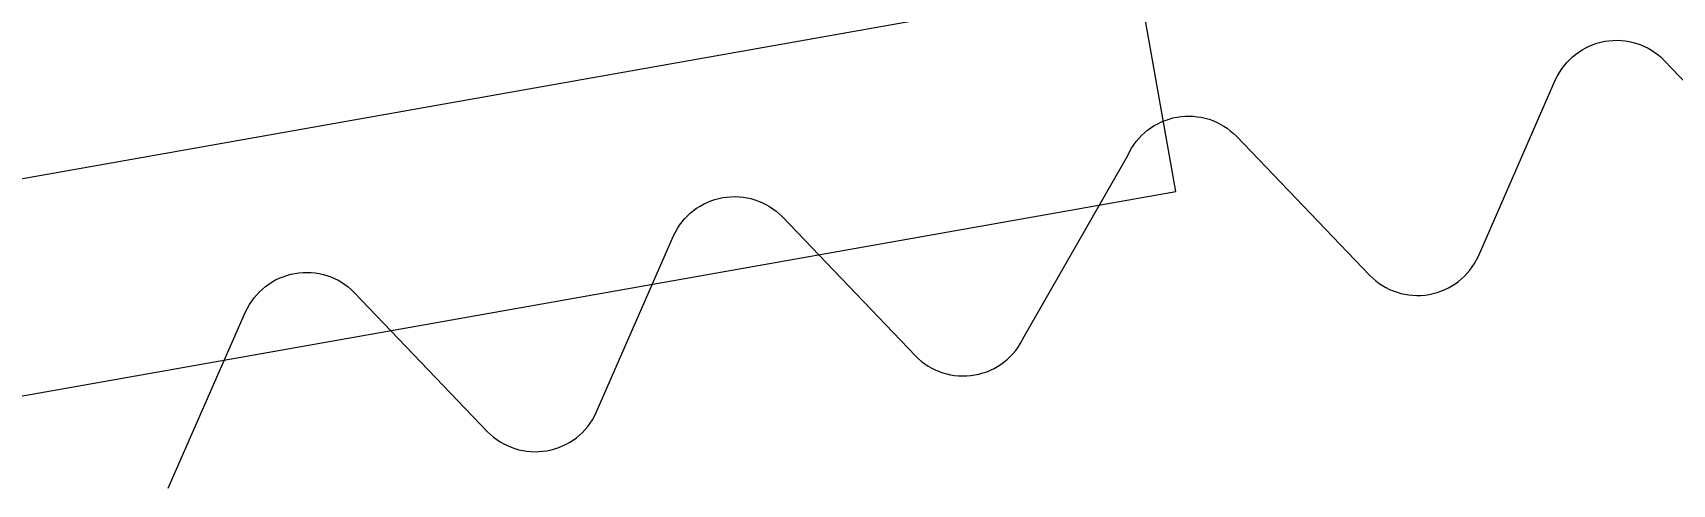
# Model space of a CAD drawing. Header units: millimetres. Extents: x -8417289 to 9420486, y 0 to 166066.
# Drawn here: x -194437.24 to -194429.76, y 106330.74 to 106332.8 of the extents above; entities that cross this region are included whole.
import ezdxf
from ezdxf import colors
from ezdxf.entities.mleader import LeaderData, LeaderLine
from ezdxf.math import Vec2, Vec3

# ---------------------------------------------------------------- set-up
doc = ezdxf.new("R2010")
doc.units = ezdxf.units.MM
doc.header["$MEASUREMENT"] = 0
doc.layers.get('0').update_dxf_attribs({"color": 250, "lineweight": 9})
for name, color, linetype, lineweight in [('_АР ТЕКСТ', 250, 'Continuous', 25), ('АР_Размеры', 175, 'Continuous', 9), ('АР_Сущ Несущая стена', 216, 'Continuous', 30)]:
    doc.layers.add(name, color=color, linetype=linetype, lineweight=lineweight)
doc.styles.add('ISOCPEUR', font='isocpeur.TTF')

# ---------------------------------------------------------------- blocks, each defined once
blk = doc.blocks.new('_DotSmall')
at = {"color": 0, "linetype": 'ByBlock', "const_width": 0.5}
blk.add_lwpolyline([(-0.0625, 0, 1), (0.0625, 0, 1)], format="xyb", close=True, dxfattribs=at)

msp = doc.modelspace()

# ---------------------------------------------------------------- linework, layer by layer
at = {"layer": 'АР_Размеры', "color": 5}
msp.add_lwpolyline([(-194482.3039, 106323.16), (-194432.0231, 106332.0716), (-194432.1934, 106333.0321), (-194482.4741, 106324.1205)], close=True, dxfattribs=at)
msp.add_lwpolyline([(-194482.3039, 106323.16), (-194432.0231, 106332.0716), (-194432.1934, 106333.0321), (-194482.4741, 106324.1205)], close=True, dxfattribs=at)
msp.add_lwpolyline([(-194482.3039, 106323.16), (-194432.0231, 106332.0716), (-194432.1934, 106333.0321), (-194482.4741, 106324.1205)], close=True, dxfattribs=at)
msp.add_lwpolyline([(-194482.3039, 106323.16), (-194432.0231, 106332.0716), (-194432.1934, 106333.0321), (-194482.4741, 106324.1205)], close=True, dxfattribs=at)
msp.add_lwpolyline([(-194482.3039, 106323.16), (-194432.0231, 106332.0716), (-194432.1934, 106333.0321), (-194482.4741, 106324.1205)], close=True, dxfattribs=at)
msp.add_lwpolyline([(-194482.3039, 106323.16), (-194432.0231, 106332.0716), (-194432.1934, 106333.0321), (-194482.4741, 106324.1205)], close=True, dxfattribs=at)
msp.add_lwpolyline([(-194482.3039, 106323.16), (-194432.0231, 106332.0716), (-194432.1934, 106333.0321), (-194482.4741, 106324.1205)], close=True, dxfattribs=at)
msp.add_lwpolyline([(-194482.3039, 106323.16), (-194432.0231, 106332.0716), (-194432.1934, 106333.0321), (-194482.4741, 106324.1205)], close=True, dxfattribs=at)
msp.add_lwpolyline([(-194482.3039, 106323.16), (-194432.0231, 106332.0716), (-194432.1934, 106333.0321), (-194482.4741, 106324.1205)], close=True, dxfattribs=at)
msp.add_lwpolyline([(-194482.3039, 106323.16), (-194432.0231, 106332.0716), (-194432.1934, 106333.0321), (-194482.4741, 106324.1205)], close=True, dxfattribs=at)
msp.add_lwpolyline([(-194482.3039, 106323.16), (-194432.0231, 106332.0716), (-194432.1934, 106333.0321), (-194482.4741, 106324.1205)], close=True, dxfattribs=at)
msp.add_lwpolyline([(-194482.3039, 106323.16), (-194432.0231, 106332.0716), (-194432.1934, 106333.0321), (-194482.4741, 106324.1205)], close=True, dxfattribs=at)
msp.add_lwpolyline([(-194482.3039, 106323.16), (-194432.0231, 106332.0716), (-194432.1934, 106333.0321), (-194482.4741, 106324.1205)], close=True, dxfattribs=at)
msp.add_lwpolyline([(-194482.3039, 106323.16), (-194432.0231, 106332.0716), (-194432.1934, 106333.0321), (-194482.4741, 106324.1205)], close=True, dxfattribs=at)
msp.add_lwpolyline([(-194482.3039, 106323.16), (-194432.0231, 106332.0716), (-194432.1934, 106333.0321), (-194482.4741, 106324.1205)], close=True, dxfattribs=at)
msp.add_lwpolyline([(-194482.3039, 106323.16), (-194432.0231, 106332.0716), (-194432.1934, 106333.0321), (-194482.4741, 106324.1205)], close=True, dxfattribs=at)
msp.add_lwpolyline([(-194482.3039, 106323.16), (-194432.0231, 106332.0716), (-194432.1934, 106333.0321), (-194482.4741, 106324.1205)], close=True, dxfattribs=at)
msp.add_lwpolyline([(-194482.3039, 106323.16), (-194432.0231, 106332.0716), (-194432.1934, 106333.0321), (-194482.4741, 106324.1205)], close=True, dxfattribs=at)
msp.add_lwpolyline([(-194482.3039, 106323.16), (-194432.0231, 106332.0716), (-194432.1934, 106333.0321), (-194482.4741, 106324.1205)], close=True, dxfattribs=at)
msp.add_lwpolyline([(-194482.3039, 106323.16), (-194432.0231, 106332.0716), (-194432.1934, 106333.0321), (-194482.4741, 106324.1205)], close=True, dxfattribs=at)
msp.add_lwpolyline([(-194482.3039, 106323.16), (-194432.0231, 106332.0716), (-194432.1934, 106333.0321), (-194482.4741, 106324.1205)], close=True, dxfattribs=at)
msp.add_lwpolyline([(-194482.3039, 106323.16), (-194432.0231, 106332.0716), (-194432.1934, 106333.0321), (-194482.4741, 106324.1205)], close=True, dxfattribs=at)
msp.add_lwpolyline([(-194482.3039, 106323.16), (-194432.0231, 106332.0716), (-194432.1934, 106333.0321), (-194482.4741, 106324.1205)], close=True, dxfattribs=at)
msp.add_lwpolyline([(-194482.3039, 106323.16), (-194432.0231, 106332.0716), (-194432.1934, 106333.0321), (-194482.4741, 106324.1205)], close=True, dxfattribs=at)
msp.add_lwpolyline([(-194482.3039, 106323.16), (-194432.0231, 106332.0716), (-194432.1934, 106333.0321), (-194482.4741, 106324.1205)], close=True, dxfattribs=at)
msp.add_lwpolyline([(-194482.3039, 106323.16), (-194432.0231, 106332.0716), (-194432.1934, 106333.0321), (-194482.4741, 106324.1205)], close=True, dxfattribs=at)
msp.add_lwpolyline([(-194482.3039, 106323.16), (-194432.0231, 106332.0716), (-194432.1934, 106333.0321), (-194482.4741, 106324.1205)], close=True, dxfattribs=at)
msp.add_lwpolyline([(-194482.3039, 106323.16), (-194432.0231, 106332.0716), (-194432.1934, 106333.0321), (-194482.4741, 106324.1205)], close=True, dxfattribs=at)
msp.add_lwpolyline([(-194482.3039, 106323.16), (-194432.0231, 106332.0716), (-194432.1934, 106333.0321), (-194482.4741, 106324.1205)], close=True, dxfattribs=at)
msp.add_lwpolyline([(-194482.3039, 106323.16), (-194432.0231, 106332.0716), (-194432.1934, 106333.0321), (-194482.4741, 106324.1205)], close=True, dxfattribs=at)
msp.add_lwpolyline([(-194482.3039, 106323.16), (-194432.0231, 106332.0716), (-194432.1934, 106333.0321), (-194482.4741, 106324.1205)], close=True, dxfattribs=at)
msp.add_lwpolyline([(-194482.3039, 106323.16), (-194432.0231, 106332.0716), (-194432.1934, 106333.0321), (-194482.4741, 106324.1205)], close=True, dxfattribs=at)
msp.add_lwpolyline([(-194482.3039, 106323.16), (-194432.0231, 106332.0716), (-194432.1934, 106333.0321), (-194482.4741, 106324.1205)], close=True, dxfattribs=at)
msp.add_lwpolyline([(-194482.3039, 106323.16), (-194432.0231, 106332.0716), (-194432.1934, 106333.0321), (-194482.4741, 106324.1205)], close=True, dxfattribs=at)
msp.add_lwpolyline([(-194482.3039, 106323.16), (-194432.0231, 106332.0716), (-194432.1934, 106333.0321), (-194482.4741, 106324.1205)], close=True, dxfattribs=at)
msp.add_lwpolyline([(-194482.3039, 106323.16), (-194432.0231, 106332.0716), (-194432.1934, 106333.0321), (-194482.4741, 106324.1205)], close=True, dxfattribs=at)
msp.add_lwpolyline([(-194482.3039, 106323.16), (-194432.0231, 106332.0716), (-194432.1934, 106333.0321), (-194482.4741, 106324.1205)], close=True, dxfattribs=at)
msp.add_lwpolyline([(-194482.3039, 106323.16), (-194432.0231, 106332.0716), (-194432.1934, 106333.0321), (-194482.4741, 106324.1205)], close=True, dxfattribs=at)
msp.add_lwpolyline([(-194482.3039, 106323.16), (-194432.0231, 106332.0716), (-194432.1934, 106333.0321), (-194482.4741, 106324.1205)], close=True, dxfattribs=at)
msp.add_lwpolyline([(-194482.3039, 106323.16), (-194432.0231, 106332.0716), (-194432.1934, 106333.0321), (-194482.4741, 106324.1205)], close=True, dxfattribs=at)
msp.add_lwpolyline([(-194482.3039, 106323.16), (-194432.0231, 106332.0716), (-194432.1934, 106333.0321), (-194482.4741, 106324.1205)], close=True, dxfattribs=at)
msp.add_lwpolyline([(-194482.3039, 106323.16), (-194432.0231, 106332.0716), (-194432.1934, 106333.0321), (-194482.4741, 106324.1205)], close=True, dxfattribs=at)
msp.add_lwpolyline([(-194482.3039, 106323.16), (-194432.0231, 106332.0716), (-194432.1934, 106333.0321), (-194482.4741, 106324.1205)], close=True, dxfattribs=at)
msp.add_lwpolyline([(-194482.3039, 106323.16), (-194432.0231, 106332.0716), (-194432.1934, 106333.0321), (-194482.4741, 106324.1205)], close=True, dxfattribs=at)
msp.add_lwpolyline([(-194482.3039, 106323.16), (-194432.0231, 106332.0716), (-194432.1934, 106333.0321), (-194482.4741, 106324.1205)], close=True, dxfattribs=at)
msp.add_lwpolyline([(-194482.3039, 106323.16), (-194432.0231, 106332.0716), (-194432.1934, 106333.0321), (-194482.4741, 106324.1205)], close=True, dxfattribs=at)
msp.add_lwpolyline([(-194482.3039, 106323.16), (-194432.0231, 106332.0716), (-194432.1934, 106333.0321), (-194482.4741, 106324.1205)], close=True, dxfattribs=at)
msp.add_lwpolyline([(-194482.3039, 106323.16), (-194432.0231, 106332.0716), (-194432.1934, 106333.0321), (-194482.4741, 106324.1205)], close=True, dxfattribs=at)
msp.add_lwpolyline([(-194482.3039, 106323.16), (-194432.0231, 106332.0716), (-194432.1934, 106333.0321), (-194482.4741, 106324.1205)], close=True, dxfattribs=at)
msp.add_lwpolyline([(-194482.3039, 106323.16), (-194432.0231, 106332.0716), (-194432.1934, 106333.0321), (-194482.4741, 106324.1205)], close=True, dxfattribs=at)
msp.add_lwpolyline([(-194482.3039, 106323.16), (-194432.0231, 106332.0716), (-194432.1934, 106333.0321), (-194482.4741, 106324.1205)], close=True, dxfattribs=at)
msp.add_lwpolyline([(-194482.3039, 106323.16), (-194432.0231, 106332.0716), (-194432.1934, 106333.0321), (-194482.4741, 106324.1205)], close=True, dxfattribs=at)
msp.add_lwpolyline([(-194482.3039, 106323.16), (-194432.0231, 106332.0716), (-194432.1934, 106333.0321), (-194482.4741, 106324.1205)], close=True, dxfattribs=at)
msp.add_lwpolyline([(-194482.3039, 106323.16), (-194432.0231, 106332.0716), (-194432.1934, 106333.0321), (-194482.4741, 106324.1205)], close=True, dxfattribs=at)
msp.add_lwpolyline([(-194482.3039, 106323.16), (-194432.0231, 106332.0716), (-194432.1934, 106333.0321), (-194482.4741, 106324.1205)], close=True, dxfattribs=at)
msp.add_lwpolyline([(-194482.3039, 106323.16), (-194432.0231, 106332.0716), (-194432.1934, 106333.0321), (-194482.4741, 106324.1205)], close=True, dxfattribs=at)
msp.add_lwpolyline([(-194482.3039, 106323.16), (-194432.0231, 106332.0716), (-194432.1934, 106333.0321), (-194482.4741, 106324.1205)], close=True, dxfattribs=at)
msp.add_lwpolyline([(-194482.3039, 106323.16), (-194432.0231, 106332.0716), (-194432.1934, 106333.0321), (-194482.4741, 106324.1205)], close=True, dxfattribs=at)
msp.add_lwpolyline([(-194482.3039, 106323.16), (-194432.0231, 106332.0716), (-194432.1934, 106333.0321), (-194482.4741, 106324.1205)], close=True, dxfattribs=at)
msp.add_lwpolyline([(-194482.3039, 106323.16), (-194432.0231, 106332.0716), (-194432.1934, 106333.0321), (-194482.4741, 106324.1205)], close=True, dxfattribs=at)
msp.add_lwpolyline([(-194482.3039, 106323.16), (-194432.0231, 106332.0716), (-194432.1934, 106333.0321), (-194482.4741, 106324.1205)], close=True, dxfattribs=at)
msp.add_lwpolyline([(-194482.3039, 106323.16), (-194432.0231, 106332.0716), (-194432.1934, 106333.0321), (-194482.4741, 106324.1205)], close=True, dxfattribs=at)
msp.add_lwpolyline([(-194482.3039, 106323.16), (-194432.0231, 106332.0716), (-194432.1934, 106333.0321), (-194482.4741, 106324.1205)], close=True, dxfattribs=at)
msp.add_lwpolyline([(-194482.3039, 106323.16), (-194432.0231, 106332.0716), (-194432.1934, 106333.0321), (-194482.4741, 106324.1205)], close=True, dxfattribs=at)
msp.add_lwpolyline([(-194482.3039, 106323.16), (-194432.0231, 106332.0716), (-194432.1934, 106333.0321), (-194482.4741, 106324.1205)], close=True, dxfattribs=at)
msp.add_lwpolyline([(-194482.3039, 106323.16), (-194432.0231, 106332.0716), (-194432.1934, 106333.0321), (-194482.4741, 106324.1205)], close=True, dxfattribs=at)
msp.add_lwpolyline([(-194482.3039, 106323.16), (-194432.0231, 106332.0716), (-194432.1934, 106333.0321), (-194482.4741, 106324.1205)], close=True, dxfattribs=at)
msp.add_lwpolyline([(-194482.3039, 106323.16), (-194432.0231, 106332.0716), (-194432.1934, 106333.0321), (-194482.4741, 106324.1205)], close=True, dxfattribs=at)
msp.add_lwpolyline([(-194482.3039, 106323.16), (-194432.0231, 106332.0716), (-194432.1934, 106333.0321), (-194482.4741, 106324.1205)], close=True, dxfattribs=at)
msp.add_lwpolyline([(-194482.3039, 106323.16), (-194432.0231, 106332.0716), (-194432.1934, 106333.0321), (-194482.4741, 106324.1205)], close=True, dxfattribs=at)
msp.add_lwpolyline([(-194482.3039, 106323.16), (-194432.0231, 106332.0716), (-194432.1934, 106333.0321), (-194482.4741, 106324.1205)], close=True, dxfattribs=at)
at = {"layer": 'АР_Размеры', "color": 5, "lineweight": 0, "ltscale": 100, "transparency": 33554687}
msp.add_lwpolyline([(-194436.6186, 106330.7176), (-194436.2661, 106331.523, -0.527868), (-194435.7705, 106331.6109), (-194435.1627, 106330.9757, 0.527868), (-194434.6671, 106331.0635), (-194434.3145, 106331.8689, -0.527868), (-194433.8189, 106331.9568), (-194433.2111, 106331.3216, 0.527868), (-194432.7155, 106331.4094), (-194432.2429, 106332.2361, -0.527868), (-194431.7474, 106332.3239), (-194431.1395, 106331.6887, 0.527868), (-194430.6439, 106331.7766), (-194430.2914, 106332.582, -0.527868), (-194429.7958, 106332.6698), (-194429.1879, 106332.0346, 0.527868)], format="xyb", dxfattribs=at)
msp.add_lwpolyline([(-194436.6186, 106330.7176), (-194436.2661, 106331.523, -0.527868), (-194435.7705, 106331.6109), (-194435.1627, 106330.9757, 0.527868), (-194434.6671, 106331.0635), (-194434.3145, 106331.8689, -0.527868), (-194433.8189, 106331.9568), (-194433.2111, 106331.3216, 0.527868), (-194432.7155, 106331.4094), (-194432.2429, 106332.2361, -0.527868), (-194431.7474, 106332.3239), (-194431.1395, 106331.6887, 0.527868), (-194430.6439, 106331.7766), (-194430.2914, 106332.582, -0.527868), (-194429.7958, 106332.6698), (-194429.1879, 106332.0346, 0.527868)], format="xyb", dxfattribs=at)
msp.add_lwpolyline([(-194436.6186, 106330.7176), (-194436.2661, 106331.523, -0.527868), (-194435.7705, 106331.6109), (-194435.1627, 106330.9757, 0.527868), (-194434.6671, 106331.0635), (-194434.3145, 106331.8689, -0.527868), (-194433.8189, 106331.9568), (-194433.2111, 106331.3216, 0.527868), (-194432.7155, 106331.4094), (-194432.2429, 106332.2361, -0.527868), (-194431.7474, 106332.3239), (-194431.1395, 106331.6887, 0.527868), (-194430.6439, 106331.7766), (-194430.2914, 106332.582, -0.527868), (-194429.7958, 106332.6698), (-194429.1879, 106332.0346, 0.527868)], format="xyb", dxfattribs=at)
msp.add_lwpolyline([(-194436.6186, 106330.7176), (-194436.2661, 106331.523, -0.527868), (-194435.7705, 106331.6109), (-194435.1627, 106330.9757, 0.527868), (-194434.6671, 106331.0635), (-194434.3145, 106331.8689, -0.527868), (-194433.8189, 106331.9568), (-194433.2111, 106331.3216, 0.527868), (-194432.7155, 106331.4094), (-194432.2429, 106332.2361, -0.527868), (-194431.7474, 106332.3239), (-194431.1395, 106331.6887, 0.527868), (-194430.6439, 106331.7766), (-194430.2914, 106332.582, -0.527868), (-194429.7958, 106332.6698), (-194429.1879, 106332.0346, 0.527868)], format="xyb", dxfattribs=at)
msp.add_lwpolyline([(-194436.6186, 106330.7176), (-194436.2661, 106331.523, -0.527868), (-194435.7705, 106331.6109), (-194435.1627, 106330.9757, 0.527868), (-194434.6671, 106331.0635), (-194434.3145, 106331.8689, -0.527868), (-194433.8189, 106331.9568), (-194433.2111, 106331.3216, 0.527868), (-194432.7155, 106331.4094), (-194432.2429, 106332.2361, -0.527868), (-194431.7474, 106332.3239), (-194431.1395, 106331.6887, 0.527868), (-194430.6439, 106331.7766), (-194430.2914, 106332.582, -0.527868), (-194429.7958, 106332.6698), (-194429.1879, 106332.0346, 0.527868)], format="xyb", dxfattribs=at)
msp.add_lwpolyline([(-194436.6186, 106330.7176), (-194436.2661, 106331.523, -0.527868), (-194435.7705, 106331.6109), (-194435.1627, 106330.9757, 0.527868), (-194434.6671, 106331.0635), (-194434.3145, 106331.8689, -0.527868), (-194433.8189, 106331.9568), (-194433.2111, 106331.3216, 0.527868), (-194432.7155, 106331.4094), (-194432.2429, 106332.2361, -0.527868), (-194431.7474, 106332.3239), (-194431.1395, 106331.6887, 0.527868), (-194430.6439, 106331.7766), (-194430.2914, 106332.582, -0.527868), (-194429.7958, 106332.6698), (-194429.1879, 106332.0346, 0.527868)], format="xyb", dxfattribs=at)
msp.add_lwpolyline([(-194436.6186, 106330.7176), (-194436.2661, 106331.523, -0.527868), (-194435.7705, 106331.6109), (-194435.1627, 106330.9757, 0.527868), (-194434.6671, 106331.0635), (-194434.3145, 106331.8689, -0.527868), (-194433.8189, 106331.9568), (-194433.2111, 106331.3216, 0.527868), (-194432.7155, 106331.4094), (-194432.2429, 106332.2361, -0.527868), (-194431.7474, 106332.3239), (-194431.1395, 106331.6887, 0.527868), (-194430.6439, 106331.7766), (-194430.2914, 106332.582, -0.527868), (-194429.7958, 106332.6698), (-194429.1879, 106332.0346, 0.527868)], format="xyb", dxfattribs=at)
msp.add_lwpolyline([(-194436.6186, 106330.7176), (-194436.2661, 106331.523, -0.527868), (-194435.7705, 106331.6109), (-194435.1627, 106330.9757, 0.527868), (-194434.6671, 106331.0635), (-194434.3145, 106331.8689, -0.527868), (-194433.8189, 106331.9568), (-194433.2111, 106331.3216, 0.527868), (-194432.7155, 106331.4094), (-194432.2429, 106332.2361, -0.527868), (-194431.7474, 106332.3239), (-194431.1395, 106331.6887, 0.527868), (-194430.6439, 106331.7766), (-194430.2914, 106332.582, -0.527868), (-194429.7958, 106332.6698), (-194429.1879, 106332.0346, 0.527868)], format="xyb", dxfattribs=at)
msp.add_lwpolyline([(-194436.6186, 106330.7176), (-194436.2661, 106331.523, -0.527868), (-194435.7705, 106331.6109), (-194435.1627, 106330.9757, 0.527868), (-194434.6671, 106331.0635), (-194434.3145, 106331.8689, -0.527868), (-194433.8189, 106331.9568), (-194433.2111, 106331.3216, 0.527868), (-194432.7155, 106331.4094), (-194432.2429, 106332.2361, -0.527868), (-194431.7474, 106332.3239), (-194431.1395, 106331.6887, 0.527868), (-194430.6439, 106331.7766), (-194430.2914, 106332.582, -0.527868), (-194429.7958, 106332.6698), (-194429.1879, 106332.0346, 0.527868)], format="xyb", dxfattribs=at)
msp.add_lwpolyline([(-194436.6186, 106330.7176), (-194436.2661, 106331.523, -0.527868), (-194435.7705, 106331.6109), (-194435.1627, 106330.9757, 0.527868), (-194434.6671, 106331.0635), (-194434.3145, 106331.8689, -0.527868), (-194433.8189, 106331.9568), (-194433.2111, 106331.3216, 0.527868), (-194432.7155, 106331.4094), (-194432.2429, 106332.2361, -0.527868), (-194431.7474, 106332.3239), (-194431.1395, 106331.6887, 0.527868), (-194430.6439, 106331.7766), (-194430.2914, 106332.582, -0.527868), (-194429.7958, 106332.6698), (-194429.1879, 106332.0346, 0.527868)], format="xyb", dxfattribs=at)
msp.add_lwpolyline([(-194436.6186, 106330.7176), (-194436.2661, 106331.523, -0.527868), (-194435.7705, 106331.6109), (-194435.1627, 106330.9757, 0.527868), (-194434.6671, 106331.0635), (-194434.3145, 106331.8689, -0.527868), (-194433.8189, 106331.9568), (-194433.2111, 106331.3216, 0.527868), (-194432.7155, 106331.4094), (-194432.2429, 106332.2361, -0.527868), (-194431.7474, 106332.3239), (-194431.1395, 106331.6887, 0.527868), (-194430.6439, 106331.7766), (-194430.2914, 106332.582, -0.527868), (-194429.7958, 106332.6698), (-194429.1879, 106332.0346, 0.527868)], format="xyb", dxfattribs=at)
msp.add_lwpolyline([(-194436.6186, 106330.7176), (-194436.2661, 106331.523, -0.527868), (-194435.7705, 106331.6109), (-194435.1627, 106330.9757, 0.527868), (-194434.6671, 106331.0635), (-194434.3145, 106331.8689, -0.527868), (-194433.8189, 106331.9568), (-194433.2111, 106331.3216, 0.527868), (-194432.7155, 106331.4094), (-194432.2429, 106332.2361, -0.527868), (-194431.7474, 106332.3239), (-194431.1395, 106331.6887, 0.527868), (-194430.6439, 106331.7766), (-194430.2914, 106332.582, -0.527868), (-194429.7958, 106332.6698), (-194429.1879, 106332.0346, 0.527868)], format="xyb", dxfattribs=at)
msp.add_lwpolyline([(-194436.6186, 106330.7176), (-194436.2661, 106331.523, -0.527868), (-194435.7705, 106331.6109), (-194435.1627, 106330.9757, 0.527868), (-194434.6671, 106331.0635), (-194434.3145, 106331.8689, -0.527868), (-194433.8189, 106331.9568), (-194433.2111, 106331.3216, 0.527868), (-194432.7155, 106331.4094), (-194432.2429, 106332.2361, -0.527868), (-194431.7474, 106332.3239), (-194431.1395, 106331.6887, 0.527868), (-194430.6439, 106331.7766), (-194430.2914, 106332.582, -0.527868), (-194429.7958, 106332.6698), (-194429.1879, 106332.0346, 0.527868)], format="xyb", dxfattribs=at)
msp.add_lwpolyline([(-194436.6186, 106330.7176), (-194436.2661, 106331.523, -0.527868), (-194435.7705, 106331.6109), (-194435.1627, 106330.9757, 0.527868), (-194434.6671, 106331.0635), (-194434.3145, 106331.8689, -0.527868), (-194433.8189, 106331.9568), (-194433.2111, 106331.3216, 0.527868), (-194432.7155, 106331.4094), (-194432.2429, 106332.2361, -0.527868), (-194431.7474, 106332.3239), (-194431.1395, 106331.6887, 0.527868), (-194430.6439, 106331.7766), (-194430.2914, 106332.582, -0.527868), (-194429.7958, 106332.6698), (-194429.1879, 106332.0346, 0.527868)], format="xyb", dxfattribs=at)
msp.add_lwpolyline([(-194436.6186, 106330.7176), (-194436.2661, 106331.523, -0.527868), (-194435.7705, 106331.6109), (-194435.1627, 106330.9757, 0.527868), (-194434.6671, 106331.0635), (-194434.3145, 106331.8689, -0.527868), (-194433.8189, 106331.9568), (-194433.2111, 106331.3216, 0.527868), (-194432.7155, 106331.4094), (-194432.2429, 106332.2361, -0.527868), (-194431.7474, 106332.3239), (-194431.1395, 106331.6887, 0.527868), (-194430.6439, 106331.7766), (-194430.2914, 106332.582, -0.527868), (-194429.7958, 106332.6698), (-194429.1879, 106332.0346, 0.527868)], format="xyb", dxfattribs=at)
msp.add_lwpolyline([(-194436.6186, 106330.7176), (-194436.2661, 106331.523, -0.527868), (-194435.7705, 106331.6109), (-194435.1627, 106330.9757, 0.527868), (-194434.6671, 106331.0635), (-194434.3145, 106331.8689, -0.527868), (-194433.8189, 106331.9568), (-194433.2111, 106331.3216, 0.527868), (-194432.7155, 106331.4094), (-194432.2429, 106332.2361, -0.527868), (-194431.7474, 106332.3239), (-194431.1395, 106331.6887, 0.527868), (-194430.6439, 106331.7766), (-194430.2914, 106332.582, -0.527868), (-194429.7958, 106332.6698), (-194429.1879, 106332.0346, 0.527868)], format="xyb", dxfattribs=at)
msp.add_lwpolyline([(-194436.6186, 106330.7176), (-194436.2661, 106331.523, -0.527868), (-194435.7705, 106331.6109), (-194435.1627, 106330.9757, 0.527868), (-194434.6671, 106331.0635), (-194434.3145, 106331.8689, -0.527868), (-194433.8189, 106331.9568), (-194433.2111, 106331.3216, 0.527868), (-194432.7155, 106331.4094), (-194432.2429, 106332.2361, -0.527868), (-194431.7474, 106332.3239), (-194431.1395, 106331.6887, 0.527868), (-194430.6439, 106331.7766), (-194430.2914, 106332.582, -0.527868), (-194429.7958, 106332.6698), (-194429.1879, 106332.0346, 0.527868)], format="xyb", dxfattribs=at)
msp.add_lwpolyline([(-194436.6186, 106330.7176), (-194436.2661, 106331.523, -0.527868), (-194435.7705, 106331.6109), (-194435.1627, 106330.9757, 0.527868), (-194434.6671, 106331.0635), (-194434.3145, 106331.8689, -0.527868), (-194433.8189, 106331.9568), (-194433.2111, 106331.3216, 0.527868), (-194432.7155, 106331.4094), (-194432.2429, 106332.2361, -0.527868), (-194431.7474, 106332.3239), (-194431.1395, 106331.6887, 0.527868), (-194430.6439, 106331.7766), (-194430.2914, 106332.582, -0.527868), (-194429.7958, 106332.6698), (-194429.1879, 106332.0346, 0.527868)], format="xyb", dxfattribs=at)
msp.add_lwpolyline([(-194436.6186, 106330.7176), (-194436.2661, 106331.523, -0.527868), (-194435.7705, 106331.6109), (-194435.1627, 106330.9757, 0.527868), (-194434.6671, 106331.0635), (-194434.3145, 106331.8689, -0.527868), (-194433.8189, 106331.9568), (-194433.2111, 106331.3216, 0.527868), (-194432.7155, 106331.4094), (-194432.2429, 106332.2361, -0.527868), (-194431.7474, 106332.3239), (-194431.1395, 106331.6887, 0.527868), (-194430.6439, 106331.7766), (-194430.2914, 106332.582, -0.527868), (-194429.7958, 106332.6698), (-194429.1879, 106332.0346, 0.527868)], format="xyb", dxfattribs=at)
msp.add_lwpolyline([(-194436.6186, 106330.7176), (-194436.2661, 106331.523, -0.527868), (-194435.7705, 106331.6109), (-194435.1627, 106330.9757, 0.527868), (-194434.6671, 106331.0635), (-194434.3145, 106331.8689, -0.527868), (-194433.8189, 106331.9568), (-194433.2111, 106331.3216, 0.527868), (-194432.7155, 106331.4094), (-194432.2429, 106332.2361, -0.527868), (-194431.7474, 106332.3239), (-194431.1395, 106331.6887, 0.527868), (-194430.6439, 106331.7766), (-194430.2914, 106332.582, -0.527868), (-194429.7958, 106332.6698), (-194429.1879, 106332.0346, 0.527868)], format="xyb", dxfattribs=at)
msp.add_lwpolyline([(-194436.6186, 106330.7176), (-194436.2661, 106331.523, -0.527868), (-194435.7705, 106331.6109), (-194435.1627, 106330.9757, 0.527868), (-194434.6671, 106331.0635), (-194434.3145, 106331.8689, -0.527868), (-194433.8189, 106331.9568), (-194433.2111, 106331.3216, 0.527868), (-194432.7155, 106331.4094), (-194432.2429, 106332.2361, -0.527868), (-194431.7474, 106332.3239), (-194431.1395, 106331.6887, 0.527868), (-194430.6439, 106331.7766), (-194430.2914, 106332.582, -0.527868), (-194429.7958, 106332.6698), (-194429.1879, 106332.0346, 0.527868)], format="xyb", dxfattribs=at)
msp.add_lwpolyline([(-194436.6186, 106330.7176), (-194436.2661, 106331.523, -0.527868), (-194435.7705, 106331.6109), (-194435.1627, 106330.9757, 0.527868), (-194434.6671, 106331.0635), (-194434.3145, 106331.8689, -0.527868), (-194433.8189, 106331.9568), (-194433.2111, 106331.3216, 0.527868), (-194432.7155, 106331.4094), (-194432.2429, 106332.2361, -0.527868), (-194431.7474, 106332.3239), (-194431.1395, 106331.6887, 0.527868), (-194430.6439, 106331.7766), (-194430.2914, 106332.582, -0.527868), (-194429.7958, 106332.6698), (-194429.1879, 106332.0346, 0.527868)], format="xyb", dxfattribs=at)
msp.add_lwpolyline([(-194436.6186, 106330.7176), (-194436.2661, 106331.523, -0.527868), (-194435.7705, 106331.6109), (-194435.1627, 106330.9757, 0.527868), (-194434.6671, 106331.0635), (-194434.3145, 106331.8689, -0.527868), (-194433.8189, 106331.9568), (-194433.2111, 106331.3216, 0.527868), (-194432.7155, 106331.4094), (-194432.2429, 106332.2361, -0.527868), (-194431.7474, 106332.3239), (-194431.1395, 106331.6887, 0.527868), (-194430.6439, 106331.7766), (-194430.2914, 106332.582, -0.527868), (-194429.7958, 106332.6698), (-194429.1879, 106332.0346, 0.527868)], format="xyb", dxfattribs=at)
msp.add_lwpolyline([(-194436.6186, 106330.7176), (-194436.2661, 106331.523, -0.527868), (-194435.7705, 106331.6109), (-194435.1627, 106330.9757, 0.527868), (-194434.6671, 106331.0635), (-194434.3145, 106331.8689, -0.527868), (-194433.8189, 106331.9568), (-194433.2111, 106331.3216, 0.527868), (-194432.7155, 106331.4094), (-194432.2429, 106332.2361, -0.527868), (-194431.7474, 106332.3239), (-194431.1395, 106331.6887, 0.527868), (-194430.6439, 106331.7766), (-194430.2914, 106332.582, -0.527868), (-194429.7958, 106332.6698), (-194429.1879, 106332.0346, 0.527868)], format="xyb", dxfattribs=at)
msp.add_lwpolyline([(-194436.6186, 106330.7176), (-194436.2661, 106331.523, -0.527868), (-194435.7705, 106331.6109), (-194435.1627, 106330.9757, 0.527868), (-194434.6671, 106331.0635), (-194434.3145, 106331.8689, -0.527868), (-194433.8189, 106331.9568), (-194433.2111, 106331.3216, 0.527868), (-194432.7155, 106331.4094), (-194432.2429, 106332.2361, -0.527868), (-194431.7474, 106332.3239), (-194431.1395, 106331.6887, 0.527868), (-194430.6439, 106331.7766), (-194430.2914, 106332.582, -0.527868), (-194429.7958, 106332.6698), (-194429.1879, 106332.0346, 0.527868)], format="xyb", dxfattribs=at)
msp.add_lwpolyline([(-194436.6186, 106330.7176), (-194436.2661, 106331.523, -0.527868), (-194435.7705, 106331.6109), (-194435.1627, 106330.9757, 0.527868), (-194434.6671, 106331.0635), (-194434.3145, 106331.8689, -0.527868), (-194433.8189, 106331.9568), (-194433.2111, 106331.3216, 0.527868), (-194432.7155, 106331.4094), (-194432.2429, 106332.2361, -0.527868), (-194431.7474, 106332.3239), (-194431.1395, 106331.6887, 0.527868), (-194430.6439, 106331.7766), (-194430.2914, 106332.582, -0.527868), (-194429.7958, 106332.6698), (-194429.1879, 106332.0346, 0.527868)], format="xyb", dxfattribs=at)
msp.add_lwpolyline([(-194436.6186, 106330.7176), (-194436.2661, 106331.523, -0.527868), (-194435.7705, 106331.6109), (-194435.1627, 106330.9757, 0.527868), (-194434.6671, 106331.0635), (-194434.3145, 106331.8689, -0.527868), (-194433.8189, 106331.9568), (-194433.2111, 106331.3216, 0.527868), (-194432.7155, 106331.4094), (-194432.2429, 106332.2361, -0.527868), (-194431.7474, 106332.3239), (-194431.1395, 106331.6887, 0.527868), (-194430.6439, 106331.7766), (-194430.2914, 106332.582, -0.527868), (-194429.7958, 106332.6698), (-194429.1879, 106332.0346, 0.527868)], format="xyb", dxfattribs=at)
msp.add_lwpolyline([(-194436.6186, 106330.7176), (-194436.2661, 106331.523, -0.527868), (-194435.7705, 106331.6109), (-194435.1627, 106330.9757, 0.527868), (-194434.6671, 106331.0635), (-194434.3145, 106331.8689, -0.527868), (-194433.8189, 106331.9568), (-194433.2111, 106331.3216, 0.527868), (-194432.7155, 106331.4094), (-194432.2429, 106332.2361, -0.527868), (-194431.7474, 106332.3239), (-194431.1395, 106331.6887, 0.527868), (-194430.6439, 106331.7766), (-194430.2914, 106332.582, -0.527868), (-194429.7958, 106332.6698), (-194429.1879, 106332.0346, 0.527868)], format="xyb", dxfattribs=at)
msp.add_lwpolyline([(-194436.6186, 106330.7176), (-194436.2661, 106331.523, -0.527868), (-194435.7705, 106331.6109), (-194435.1627, 106330.9757, 0.527868), (-194434.6671, 106331.0635), (-194434.3145, 106331.8689, -0.527868), (-194433.8189, 106331.9568), (-194433.2111, 106331.3216, 0.527868), (-194432.7155, 106331.4094), (-194432.2429, 106332.2361, -0.527868), (-194431.7474, 106332.3239), (-194431.1395, 106331.6887, 0.527868), (-194430.6439, 106331.7766), (-194430.2914, 106332.582, -0.527868), (-194429.7958, 106332.6698), (-194429.1879, 106332.0346, 0.527868)], format="xyb", dxfattribs=at)
msp.add_lwpolyline([(-194436.6186, 106330.7176), (-194436.2661, 106331.523, -0.527868), (-194435.7705, 106331.6109), (-194435.1627, 106330.9757, 0.527868), (-194434.6671, 106331.0635), (-194434.3145, 106331.8689, -0.527868), (-194433.8189, 106331.9568), (-194433.2111, 106331.3216, 0.527868), (-194432.7155, 106331.4094), (-194432.2429, 106332.2361, -0.527868), (-194431.7474, 106332.3239), (-194431.1395, 106331.6887, 0.527868), (-194430.6439, 106331.7766), (-194430.2914, 106332.582, -0.527868), (-194429.7958, 106332.6698), (-194429.1879, 106332.0346, 0.527868)], format="xyb", dxfattribs=at)
msp.add_lwpolyline([(-194436.6186, 106330.7176), (-194436.2661, 106331.523, -0.527868), (-194435.7705, 106331.6109), (-194435.1627, 106330.9757, 0.527868), (-194434.6671, 106331.0635), (-194434.3145, 106331.8689, -0.527868), (-194433.8189, 106331.9568), (-194433.2111, 106331.3216, 0.527868), (-194432.7155, 106331.4094), (-194432.2429, 106332.2361, -0.527868), (-194431.7474, 106332.3239), (-194431.1395, 106331.6887, 0.527868), (-194430.6439, 106331.7766), (-194430.2914, 106332.582, -0.527868), (-194429.7958, 106332.6698), (-194429.1879, 106332.0346, 0.527868)], format="xyb", dxfattribs=at)
msp.add_lwpolyline([(-194436.6186, 106330.7176), (-194436.2661, 106331.523, -0.527868), (-194435.7705, 106331.6109), (-194435.1627, 106330.9757, 0.527868), (-194434.6671, 106331.0635), (-194434.3145, 106331.8689, -0.527868), (-194433.8189, 106331.9568), (-194433.2111, 106331.3216, 0.527868), (-194432.7155, 106331.4094), (-194432.2429, 106332.2361, -0.527868), (-194431.7474, 106332.3239), (-194431.1395, 106331.6887, 0.527868), (-194430.6439, 106331.7766), (-194430.2914, 106332.582, -0.527868), (-194429.7958, 106332.6698), (-194429.1879, 106332.0346, 0.527868)], format="xyb", dxfattribs=at)
msp.add_lwpolyline([(-194436.6186, 106330.7176), (-194436.2661, 106331.523, -0.527868), (-194435.7705, 106331.6109), (-194435.1627, 106330.9757, 0.527868), (-194434.6671, 106331.0635), (-194434.3145, 106331.8689, -0.527868), (-194433.8189, 106331.9568), (-194433.2111, 106331.3216, 0.527868), (-194432.7155, 106331.4094), (-194432.2429, 106332.2361, -0.527868), (-194431.7474, 106332.3239), (-194431.1395, 106331.6887, 0.527868), (-194430.6439, 106331.7766), (-194430.2914, 106332.582, -0.527868), (-194429.7958, 106332.6698), (-194429.1879, 106332.0346, 0.527868)], format="xyb", dxfattribs=at)
msp.add_lwpolyline([(-194436.6186, 106330.7176), (-194436.2661, 106331.523, -0.527868), (-194435.7705, 106331.6109), (-194435.1627, 106330.9757, 0.527868), (-194434.6671, 106331.0635), (-194434.3145, 106331.8689, -0.527868), (-194433.8189, 106331.9568), (-194433.2111, 106331.3216, 0.527868), (-194432.7155, 106331.4094), (-194432.2429, 106332.2361, -0.527868), (-194431.7474, 106332.3239), (-194431.1395, 106331.6887, 0.527868), (-194430.6439, 106331.7766), (-194430.2914, 106332.582, -0.527868), (-194429.7958, 106332.6698), (-194429.1879, 106332.0346, 0.527868)], format="xyb", dxfattribs=at)
msp.add_lwpolyline([(-194436.6186, 106330.7176), (-194436.2661, 106331.523, -0.527868), (-194435.7705, 106331.6109), (-194435.1627, 106330.9757, 0.527868), (-194434.6671, 106331.0635), (-194434.3145, 106331.8689, -0.527868), (-194433.8189, 106331.9568), (-194433.2111, 106331.3216, 0.527868), (-194432.7155, 106331.4094), (-194432.2429, 106332.2361, -0.527868), (-194431.7474, 106332.3239), (-194431.1395, 106331.6887, 0.527868), (-194430.6439, 106331.7766), (-194430.2914, 106332.582, -0.527868), (-194429.7958, 106332.6698), (-194429.1879, 106332.0346, 0.527868)], format="xyb", dxfattribs=at)
msp.add_lwpolyline([(-194436.6186, 106330.7176), (-194436.2661, 106331.523, -0.527868), (-194435.7705, 106331.6109), (-194435.1627, 106330.9757, 0.527868), (-194434.6671, 106331.0635), (-194434.3145, 106331.8689, -0.527868), (-194433.8189, 106331.9568), (-194433.2111, 106331.3216, 0.527868), (-194432.7155, 106331.4094), (-194432.2429, 106332.2361, -0.527868), (-194431.7474, 106332.3239), (-194431.1395, 106331.6887, 0.527868), (-194430.6439, 106331.7766), (-194430.2914, 106332.582, -0.527868), (-194429.7958, 106332.6698), (-194429.1879, 106332.0346, 0.527868)], format="xyb", dxfattribs=at)
msp.add_lwpolyline([(-194436.6186, 106330.7176), (-194436.2661, 106331.523, -0.527868), (-194435.7705, 106331.6109), (-194435.1627, 106330.9757, 0.527868), (-194434.6671, 106331.0635), (-194434.3145, 106331.8689, -0.527868), (-194433.8189, 106331.9568), (-194433.2111, 106331.3216, 0.527868), (-194432.7155, 106331.4094), (-194432.2429, 106332.2361, -0.527868), (-194431.7474, 106332.3239), (-194431.1395, 106331.6887, 0.527868), (-194430.6439, 106331.7766), (-194430.2914, 106332.582, -0.527868), (-194429.7958, 106332.6698), (-194429.1879, 106332.0346, 0.527868)], format="xyb", dxfattribs=at)
msp.add_lwpolyline([(-194436.6186, 106330.7176), (-194436.2661, 106331.523, -0.527868), (-194435.7705, 106331.6109), (-194435.1627, 106330.9757, 0.527868), (-194434.6671, 106331.0635), (-194434.3145, 106331.8689, -0.527868), (-194433.8189, 106331.9568), (-194433.2111, 106331.3216, 0.527868), (-194432.7155, 106331.4094), (-194432.2429, 106332.2361, -0.527868), (-194431.7474, 106332.3239), (-194431.1395, 106331.6887, 0.527868), (-194430.6439, 106331.7766), (-194430.2914, 106332.582, -0.527868), (-194429.7958, 106332.6698), (-194429.1879, 106332.0346, 0.527868)], format="xyb", dxfattribs=at)
msp.add_lwpolyline([(-194436.6186, 106330.7176), (-194436.2661, 106331.523, -0.527868), (-194435.7705, 106331.6109), (-194435.1627, 106330.9757, 0.527868), (-194434.6671, 106331.0635), (-194434.3145, 106331.8689, -0.527868), (-194433.8189, 106331.9568), (-194433.2111, 106331.3216, 0.527868), (-194432.7155, 106331.4094), (-194432.2429, 106332.2361, -0.527868), (-194431.7474, 106332.3239), (-194431.1395, 106331.6887, 0.527868), (-194430.6439, 106331.7766), (-194430.2914, 106332.582, -0.527868), (-194429.7958, 106332.6698), (-194429.1879, 106332.0346, 0.527868)], format="xyb", dxfattribs=at)
msp.add_lwpolyline([(-194436.6186, 106330.7176), (-194436.2661, 106331.523, -0.527868), (-194435.7705, 106331.6109), (-194435.1627, 106330.9757, 0.527868), (-194434.6671, 106331.0635), (-194434.3145, 106331.8689, -0.527868), (-194433.8189, 106331.9568), (-194433.2111, 106331.3216, 0.527868), (-194432.7155, 106331.4094), (-194432.2429, 106332.2361, -0.527868), (-194431.7474, 106332.3239), (-194431.1395, 106331.6887, 0.527868), (-194430.6439, 106331.7766), (-194430.2914, 106332.582, -0.527868), (-194429.7958, 106332.6698), (-194429.1879, 106332.0346, 0.527868)], format="xyb", dxfattribs=at)
msp.add_lwpolyline([(-194436.6186, 106330.7176), (-194436.2661, 106331.523, -0.527868), (-194435.7705, 106331.6109), (-194435.1627, 106330.9757, 0.527868), (-194434.6671, 106331.0635), (-194434.3145, 106331.8689, -0.527868), (-194433.8189, 106331.9568), (-194433.2111, 106331.3216, 0.527868), (-194432.7155, 106331.4094), (-194432.2429, 106332.2361, -0.527868), (-194431.7474, 106332.3239), (-194431.1395, 106331.6887, 0.527868), (-194430.6439, 106331.7766), (-194430.2914, 106332.582, -0.527868), (-194429.7958, 106332.6698), (-194429.1879, 106332.0346, 0.527868)], format="xyb", dxfattribs=at)
msp.add_lwpolyline([(-194436.6186, 106330.7176), (-194436.2661, 106331.523, -0.527868), (-194435.7705, 106331.6109), (-194435.1627, 106330.9757, 0.527868), (-194434.6671, 106331.0635), (-194434.3145, 106331.8689, -0.527868), (-194433.8189, 106331.9568), (-194433.2111, 106331.3216, 0.527868), (-194432.7155, 106331.4094), (-194432.2429, 106332.2361, -0.527868), (-194431.7474, 106332.3239), (-194431.1395, 106331.6887, 0.527868), (-194430.6439, 106331.7766), (-194430.2914, 106332.582, -0.527868), (-194429.7958, 106332.6698), (-194429.1879, 106332.0346, 0.527868)], format="xyb", dxfattribs=at)
msp.add_lwpolyline([(-194436.6186, 106330.7176), (-194436.2661, 106331.523, -0.527868), (-194435.7705, 106331.6109), (-194435.1627, 106330.9757, 0.527868), (-194434.6671, 106331.0635), (-194434.3145, 106331.8689, -0.527868), (-194433.8189, 106331.9568), (-194433.2111, 106331.3216, 0.527868), (-194432.7155, 106331.4094), (-194432.2429, 106332.2361, -0.527868), (-194431.7474, 106332.3239), (-194431.1395, 106331.6887, 0.527868), (-194430.6439, 106331.7766), (-194430.2914, 106332.582, -0.527868), (-194429.7958, 106332.6698), (-194429.1879, 106332.0346, 0.527868)], format="xyb", dxfattribs=at)
msp.add_lwpolyline([(-194436.6186, 106330.7176), (-194436.2661, 106331.523, -0.527868), (-194435.7705, 106331.6109), (-194435.1627, 106330.9757, 0.527868), (-194434.6671, 106331.0635), (-194434.3145, 106331.8689, -0.527868), (-194433.8189, 106331.9568), (-194433.2111, 106331.3216, 0.527868), (-194432.7155, 106331.4094), (-194432.2429, 106332.2361, -0.527868), (-194431.7474, 106332.3239), (-194431.1395, 106331.6887, 0.527868), (-194430.6439, 106331.7766), (-194430.2914, 106332.582, -0.527868), (-194429.7958, 106332.6698), (-194429.1879, 106332.0346, 0.527868)], format="xyb", dxfattribs=at)
msp.add_lwpolyline([(-194436.6186, 106330.7176), (-194436.2661, 106331.523, -0.527868), (-194435.7705, 106331.6109), (-194435.1627, 106330.9757, 0.527868), (-194434.6671, 106331.0635), (-194434.3145, 106331.8689, -0.527868), (-194433.8189, 106331.9568), (-194433.2111, 106331.3216, 0.527868), (-194432.7155, 106331.4094), (-194432.2429, 106332.2361, -0.527868), (-194431.7474, 106332.3239), (-194431.1395, 106331.6887, 0.527868), (-194430.6439, 106331.7766), (-194430.2914, 106332.582, -0.527868), (-194429.7958, 106332.6698), (-194429.1879, 106332.0346, 0.527868)], format="xyb", dxfattribs=at)
msp.add_lwpolyline([(-194436.6186, 106330.7176), (-194436.2661, 106331.523, -0.527868), (-194435.7705, 106331.6109), (-194435.1627, 106330.9757, 0.527868), (-194434.6671, 106331.0635), (-194434.3145, 106331.8689, -0.527868), (-194433.8189, 106331.9568), (-194433.2111, 106331.3216, 0.527868), (-194432.7155, 106331.4094), (-194432.2429, 106332.2361, -0.527868), (-194431.7474, 106332.3239), (-194431.1395, 106331.6887, 0.527868), (-194430.6439, 106331.7766), (-194430.2914, 106332.582, -0.527868), (-194429.7958, 106332.6698), (-194429.1879, 106332.0346, 0.527868)], format="xyb", dxfattribs=at)
msp.add_lwpolyline([(-194436.6186, 106330.7176), (-194436.2661, 106331.523, -0.527868), (-194435.7705, 106331.6109), (-194435.1627, 106330.9757, 0.527868), (-194434.6671, 106331.0635), (-194434.3145, 106331.8689, -0.527868), (-194433.8189, 106331.9568), (-194433.2111, 106331.3216, 0.527868), (-194432.7155, 106331.4094), (-194432.2429, 106332.2361, -0.527868), (-194431.7474, 106332.3239), (-194431.1395, 106331.6887, 0.527868), (-194430.6439, 106331.7766), (-194430.2914, 106332.582, -0.527868), (-194429.7958, 106332.6698), (-194429.1879, 106332.0346, 0.527868)], format="xyb", dxfattribs=at)
msp.add_lwpolyline([(-194436.6186, 106330.7176), (-194436.2661, 106331.523, -0.527868), (-194435.7705, 106331.6109), (-194435.1627, 106330.9757, 0.527868), (-194434.6671, 106331.0635), (-194434.3145, 106331.8689, -0.527868), (-194433.8189, 106331.9568), (-194433.2111, 106331.3216, 0.527868), (-194432.7155, 106331.4094), (-194432.2429, 106332.2361, -0.527868), (-194431.7474, 106332.3239), (-194431.1395, 106331.6887, 0.527868), (-194430.6439, 106331.7766), (-194430.2914, 106332.582, -0.527868), (-194429.7958, 106332.6698), (-194429.1879, 106332.0346, 0.527868)], format="xyb", dxfattribs=at)
msp.add_lwpolyline([(-194436.6186, 106330.7176), (-194436.2661, 106331.523, -0.527868), (-194435.7705, 106331.6109), (-194435.1627, 106330.9757, 0.527868), (-194434.6671, 106331.0635), (-194434.3145, 106331.8689, -0.527868), (-194433.8189, 106331.9568), (-194433.2111, 106331.3216, 0.527868), (-194432.7155, 106331.4094), (-194432.2429, 106332.2361, -0.527868), (-194431.7474, 106332.3239), (-194431.1395, 106331.6887, 0.527868), (-194430.6439, 106331.7766), (-194430.2914, 106332.582, -0.527868), (-194429.7958, 106332.6698), (-194429.1879, 106332.0346, 0.527868)], format="xyb", dxfattribs=at)
msp.add_lwpolyline([(-194436.6186, 106330.7176), (-194436.2661, 106331.523, -0.527868), (-194435.7705, 106331.6109), (-194435.1627, 106330.9757, 0.527868), (-194434.6671, 106331.0635), (-194434.3145, 106331.8689, -0.527868), (-194433.8189, 106331.9568), (-194433.2111, 106331.3216, 0.527868), (-194432.7155, 106331.4094), (-194432.2429, 106332.2361, -0.527868), (-194431.7474, 106332.3239), (-194431.1395, 106331.6887, 0.527868), (-194430.6439, 106331.7766), (-194430.2914, 106332.582, -0.527868), (-194429.7958, 106332.6698), (-194429.1879, 106332.0346, 0.527868)], format="xyb", dxfattribs=at)
msp.add_lwpolyline([(-194436.6186, 106330.7176), (-194436.2661, 106331.523, -0.527868), (-194435.7705, 106331.6109), (-194435.1627, 106330.9757, 0.527868), (-194434.6671, 106331.0635), (-194434.3145, 106331.8689, -0.527868), (-194433.8189, 106331.9568), (-194433.2111, 106331.3216, 0.527868), (-194432.7155, 106331.4094), (-194432.2429, 106332.2361, -0.527868), (-194431.7474, 106332.3239), (-194431.1395, 106331.6887, 0.527868), (-194430.6439, 106331.7766), (-194430.2914, 106332.582, -0.527868), (-194429.7958, 106332.6698), (-194429.1879, 106332.0346, 0.527868)], format="xyb", dxfattribs=at)
msp.add_lwpolyline([(-194436.6186, 106330.7176), (-194436.2661, 106331.523, -0.527868), (-194435.7705, 106331.6109), (-194435.1627, 106330.9757, 0.527868), (-194434.6671, 106331.0635), (-194434.3145, 106331.8689, -0.527868), (-194433.8189, 106331.9568), (-194433.2111, 106331.3216, 0.527868), (-194432.7155, 106331.4094), (-194432.2429, 106332.2361, -0.527868), (-194431.7474, 106332.3239), (-194431.1395, 106331.6887, 0.527868), (-194430.6439, 106331.7766), (-194430.2914, 106332.582, -0.527868), (-194429.7958, 106332.6698), (-194429.1879, 106332.0346, 0.527868)], format="xyb", dxfattribs=at)
msp.add_lwpolyline([(-194436.6186, 106330.7176), (-194436.2661, 106331.523, -0.527868), (-194435.7705, 106331.6109), (-194435.1627, 106330.9757, 0.527868), (-194434.6671, 106331.0635), (-194434.3145, 106331.8689, -0.527868), (-194433.8189, 106331.9568), (-194433.2111, 106331.3216, 0.527868), (-194432.7155, 106331.4094), (-194432.2429, 106332.2361, -0.527868), (-194431.7474, 106332.3239), (-194431.1395, 106331.6887, 0.527868), (-194430.6439, 106331.7766), (-194430.2914, 106332.582, -0.527868), (-194429.7958, 106332.6698), (-194429.1879, 106332.0346, 0.527868)], format="xyb", dxfattribs=at)
msp.add_lwpolyline([(-194436.6186, 106330.7176), (-194436.2661, 106331.523, -0.527868), (-194435.7705, 106331.6109), (-194435.1627, 106330.9757, 0.527868), (-194434.6671, 106331.0635), (-194434.3145, 106331.8689, -0.527868), (-194433.8189, 106331.9568), (-194433.2111, 106331.3216, 0.527868), (-194432.7155, 106331.4094), (-194432.2429, 106332.2361, -0.527868), (-194431.7474, 106332.3239), (-194431.1395, 106331.6887, 0.527868), (-194430.6439, 106331.7766), (-194430.2914, 106332.582, -0.527868), (-194429.7958, 106332.6698), (-194429.1879, 106332.0346, 0.527868)], format="xyb", dxfattribs=at)
msp.add_lwpolyline([(-194436.6186, 106330.7176), (-194436.2661, 106331.523, -0.527868), (-194435.7705, 106331.6109), (-194435.1627, 106330.9757, 0.527868), (-194434.6671, 106331.0635), (-194434.3145, 106331.8689, -0.527868), (-194433.8189, 106331.9568), (-194433.2111, 106331.3216, 0.527868), (-194432.7155, 106331.4094), (-194432.2429, 106332.2361, -0.527868), (-194431.7474, 106332.3239), (-194431.1395, 106331.6887, 0.527868), (-194430.6439, 106331.7766), (-194430.2914, 106332.582, -0.527868), (-194429.7958, 106332.6698), (-194429.1879, 106332.0346, 0.527868)], format="xyb", dxfattribs=at)
msp.add_lwpolyline([(-194436.6186, 106330.7176), (-194436.2661, 106331.523, -0.527868), (-194435.7705, 106331.6109), (-194435.1627, 106330.9757, 0.527868), (-194434.6671, 106331.0635), (-194434.3145, 106331.8689, -0.527868), (-194433.8189, 106331.9568), (-194433.2111, 106331.3216, 0.527868), (-194432.7155, 106331.4094), (-194432.2429, 106332.2361, -0.527868), (-194431.7474, 106332.3239), (-194431.1395, 106331.6887, 0.527868), (-194430.6439, 106331.7766), (-194430.2914, 106332.582, -0.527868), (-194429.7958, 106332.6698), (-194429.1879, 106332.0346, 0.527868)], format="xyb", dxfattribs=at)
msp.add_lwpolyline([(-194436.6186, 106330.7176), (-194436.2661, 106331.523, -0.527868), (-194435.7705, 106331.6109), (-194435.1627, 106330.9757, 0.527868), (-194434.6671, 106331.0635), (-194434.3145, 106331.8689, -0.527868), (-194433.8189, 106331.9568), (-194433.2111, 106331.3216, 0.527868), (-194432.7155, 106331.4094), (-194432.2429, 106332.2361, -0.527868), (-194431.7474, 106332.3239), (-194431.1395, 106331.6887, 0.527868), (-194430.6439, 106331.7766), (-194430.2914, 106332.582, -0.527868), (-194429.7958, 106332.6698), (-194429.1879, 106332.0346, 0.527868)], format="xyb", dxfattribs=at)
msp.add_lwpolyline([(-194436.6186, 106330.7176), (-194436.2661, 106331.523, -0.527868), (-194435.7705, 106331.6109), (-194435.1627, 106330.9757, 0.527868), (-194434.6671, 106331.0635), (-194434.3145, 106331.8689, -0.527868), (-194433.8189, 106331.9568), (-194433.2111, 106331.3216, 0.527868), (-194432.7155, 106331.4094), (-194432.2429, 106332.2361, -0.527868), (-194431.7474, 106332.3239), (-194431.1395, 106331.6887, 0.527868), (-194430.6439, 106331.7766), (-194430.2914, 106332.582, -0.527868), (-194429.7958, 106332.6698), (-194429.1879, 106332.0346, 0.527868)], format="xyb", dxfattribs=at)
msp.add_lwpolyline([(-194436.6186, 106330.7176), (-194436.2661, 106331.523, -0.527868), (-194435.7705, 106331.6109), (-194435.1627, 106330.9757, 0.527868), (-194434.6671, 106331.0635), (-194434.3145, 106331.8689, -0.527868), (-194433.8189, 106331.9568), (-194433.2111, 106331.3216, 0.527868), (-194432.7155, 106331.4094), (-194432.2429, 106332.2361, -0.527868), (-194431.7474, 106332.3239), (-194431.1395, 106331.6887, 0.527868), (-194430.6439, 106331.7766), (-194430.2914, 106332.582, -0.527868), (-194429.7958, 106332.6698), (-194429.1879, 106332.0346, 0.527868)], format="xyb", dxfattribs=at)
msp.add_lwpolyline([(-194436.6186, 106330.7176), (-194436.2661, 106331.523, -0.527868), (-194435.7705, 106331.6109), (-194435.1627, 106330.9757, 0.527868), (-194434.6671, 106331.0635), (-194434.3145, 106331.8689, -0.527868), (-194433.8189, 106331.9568), (-194433.2111, 106331.3216, 0.527868), (-194432.7155, 106331.4094), (-194432.2429, 106332.2361, -0.527868), (-194431.7474, 106332.3239), (-194431.1395, 106331.6887, 0.527868), (-194430.6439, 106331.7766), (-194430.2914, 106332.582, -0.527868), (-194429.7958, 106332.6698), (-194429.1879, 106332.0346, 0.527868)], format="xyb", dxfattribs=at)
msp.add_lwpolyline([(-194436.6186, 106330.7176), (-194436.2661, 106331.523, -0.527868), (-194435.7705, 106331.6109), (-194435.1627, 106330.9757, 0.527868), (-194434.6671, 106331.0635), (-194434.3145, 106331.8689, -0.527868), (-194433.8189, 106331.9568), (-194433.2111, 106331.3216, 0.527868), (-194432.7155, 106331.4094), (-194432.2429, 106332.2361, -0.527868), (-194431.7474, 106332.3239), (-194431.1395, 106331.6887, 0.527868), (-194430.6439, 106331.7766), (-194430.2914, 106332.582, -0.527868), (-194429.7958, 106332.6698), (-194429.1879, 106332.0346, 0.527868)], format="xyb", dxfattribs=at)
msp.add_lwpolyline([(-194436.6186, 106330.7176), (-194436.2661, 106331.523, -0.527868), (-194435.7705, 106331.6109), (-194435.1627, 106330.9757, 0.527868), (-194434.6671, 106331.0635), (-194434.3145, 106331.8689, -0.527868), (-194433.8189, 106331.9568), (-194433.2111, 106331.3216, 0.527868), (-194432.7155, 106331.4094), (-194432.2429, 106332.2361, -0.527868), (-194431.7474, 106332.3239), (-194431.1395, 106331.6887, 0.527868), (-194430.6439, 106331.7766), (-194430.2914, 106332.582, -0.527868), (-194429.7958, 106332.6698), (-194429.1879, 106332.0346, 0.527868)], format="xyb", dxfattribs=at)
msp.add_lwpolyline([(-194436.6186, 106330.7176), (-194436.2661, 106331.523, -0.527868), (-194435.7705, 106331.6109), (-194435.1627, 106330.9757, 0.527868), (-194434.6671, 106331.0635), (-194434.3145, 106331.8689, -0.527868), (-194433.8189, 106331.9568), (-194433.2111, 106331.3216, 0.527868), (-194432.7155, 106331.4094), (-194432.2429, 106332.2361, -0.527868), (-194431.7474, 106332.3239), (-194431.1395, 106331.6887, 0.527868), (-194430.6439, 106331.7766), (-194430.2914, 106332.582, -0.527868), (-194429.7958, 106332.6698), (-194429.1879, 106332.0346, 0.527868)], format="xyb", dxfattribs=at)
msp.add_lwpolyline([(-194436.6186, 106330.7176), (-194436.2661, 106331.523, -0.527868), (-194435.7705, 106331.6109), (-194435.1627, 106330.9757, 0.527868), (-194434.6671, 106331.0635), (-194434.3145, 106331.8689, -0.527868), (-194433.8189, 106331.9568), (-194433.2111, 106331.3216, 0.527868), (-194432.7155, 106331.4094), (-194432.2429, 106332.2361, -0.527868), (-194431.7474, 106332.3239), (-194431.1395, 106331.6887, 0.527868), (-194430.6439, 106331.7766), (-194430.2914, 106332.582, -0.527868), (-194429.7958, 106332.6698), (-194429.1879, 106332.0346, 0.527868)], format="xyb", dxfattribs=at)
msp.add_lwpolyline([(-194436.6186, 106330.7176), (-194436.2661, 106331.523, -0.527868), (-194435.7705, 106331.6109), (-194435.1627, 106330.9757, 0.527868), (-194434.6671, 106331.0635), (-194434.3145, 106331.8689, -0.527868), (-194433.8189, 106331.9568), (-194433.2111, 106331.3216, 0.527868), (-194432.7155, 106331.4094), (-194432.2429, 106332.2361, -0.527868), (-194431.7474, 106332.3239), (-194431.1395, 106331.6887, 0.527868), (-194430.6439, 106331.7766), (-194430.2914, 106332.582, -0.527868), (-194429.7958, 106332.6698), (-194429.1879, 106332.0346, 0.527868)], format="xyb", dxfattribs=at)
msp.add_lwpolyline([(-194436.6186, 106330.7176), (-194436.2661, 106331.523, -0.527868), (-194435.7705, 106331.6109), (-194435.1627, 106330.9757, 0.527868), (-194434.6671, 106331.0635), (-194434.3145, 106331.8689, -0.527868), (-194433.8189, 106331.9568), (-194433.2111, 106331.3216, 0.527868), (-194432.7155, 106331.4094), (-194432.2429, 106332.2361, -0.527868), (-194431.7474, 106332.3239), (-194431.1395, 106331.6887, 0.527868), (-194430.6439, 106331.7766), (-194430.2914, 106332.582, -0.527868), (-194429.7958, 106332.6698), (-194429.1879, 106332.0346, 0.527868)], format="xyb", dxfattribs=at)
msp.add_lwpolyline([(-194436.6186, 106330.7176), (-194436.2661, 106331.523, -0.527868), (-194435.7705, 106331.6109), (-194435.1627, 106330.9757, 0.527868), (-194434.6671, 106331.0635), (-194434.3145, 106331.8689, -0.527868), (-194433.8189, 106331.9568), (-194433.2111, 106331.3216, 0.527868), (-194432.7155, 106331.4094), (-194432.2429, 106332.2361, -0.527868), (-194431.7474, 106332.3239), (-194431.1395, 106331.6887, 0.527868), (-194430.6439, 106331.7766), (-194430.2914, 106332.582, -0.527868), (-194429.7958, 106332.6698), (-194429.1879, 106332.0346, 0.527868)], format="xyb", dxfattribs=at)
msp.add_lwpolyline([(-194436.6186, 106330.7176), (-194436.2661, 106331.523, -0.527868), (-194435.7705, 106331.6109), (-194435.1627, 106330.9757, 0.527868), (-194434.6671, 106331.0635), (-194434.3145, 106331.8689, -0.527868), (-194433.8189, 106331.9568), (-194433.2111, 106331.3216, 0.527868), (-194432.7155, 106331.4094), (-194432.2429, 106332.2361, -0.527868), (-194431.7474, 106332.3239), (-194431.1395, 106331.6887, 0.527868), (-194430.6439, 106331.7766), (-194430.2914, 106332.582, -0.527868), (-194429.7958, 106332.6698), (-194429.1879, 106332.0346, 0.527868)], format="xyb", dxfattribs=at)
msp.add_lwpolyline([(-194436.6186, 106330.7176), (-194436.2661, 106331.523, -0.527868), (-194435.7705, 106331.6109), (-194435.1627, 106330.9757, 0.527868), (-194434.6671, 106331.0635), (-194434.3145, 106331.8689, -0.527868), (-194433.8189, 106331.9568), (-194433.2111, 106331.3216, 0.527868), (-194432.7155, 106331.4094), (-194432.2429, 106332.2361, -0.527868), (-194431.7474, 106332.3239), (-194431.1395, 106331.6887, 0.527868), (-194430.6439, 106331.7766), (-194430.2914, 106332.582, -0.527868), (-194429.7958, 106332.6698), (-194429.1879, 106332.0346, 0.527868)], format="xyb", dxfattribs=at)
msp.add_lwpolyline([(-194436.6186, 106330.7176), (-194436.2661, 106331.523, -0.527868), (-194435.7705, 106331.6109), (-194435.1627, 106330.9757, 0.527868), (-194434.6671, 106331.0635), (-194434.3145, 106331.8689, -0.527868), (-194433.8189, 106331.9568), (-194433.2111, 106331.3216, 0.527868), (-194432.7155, 106331.4094), (-194432.2429, 106332.2361, -0.527868), (-194431.7474, 106332.3239), (-194431.1395, 106331.6887, 0.527868), (-194430.6439, 106331.7766), (-194430.2914, 106332.582, -0.527868), (-194429.7958, 106332.6698), (-194429.1879, 106332.0346, 0.527868)], format="xyb", dxfattribs=at)
at = {"layer": 'АР_Сущ Несущая стена', "lineweight": 18, "ltscale": 100}
msp.add_arc((-197116.3547, 115484.5893), 9778.6546, 272.59254797, 356.63539137, dxfattribs=at)

# ---------------------------------------------------------------- leaders
at = {"layer": '_АР ТЕКСТ'}
ml = msp.add_multileader_mtext('Standard', dxfattribs=at)
ml.set_content('{\\W0.8;-2,550}', color=256, style='ISOCPEUR')
ml.set_leader_properties(color=256, linetype='Continuous', lineweight=-1)
ml.set_arrow_properties(name='DOTSMALL')
ml.build(insert=Vec2(0, 0))
ml.multileader.update_dxf_attribs({"has_text_frame": 1, "text_left_attachment_type": 4, "text_right_attachment_type": 4, "dogleg_length": 100, "arrow_head_size": 180})
ctx = ml.context
ctx.base_point, ctx.char_height, ctx.arrow_head_size, ctx.landing_gap_size, ctx.plane_origin = Vec3(-314736.0149, 120073.2763, -1.9618), 250, 180, 50, Vec3(-314255.6815, 117829.2579, -1.9618)
ctx.left_attachment, ctx.right_attachment = 4, 4
notes = []
notes.append((ctx, [(0, (0, 0, 0), (0, 0), (1, 0), 1, [])]))
ctx.mtext.insert, ctx.mtext.width, ctx.mtext.defined_height, ctx.mtext.line_spacing_style, ctx.mtext.flow_direction = Vec3(-314686.0149, 120406.6097, -1.9618), 801.086406, 330.7096, 2, 5
for ctx, leaders in notes:
    for number, flags, end, landing, length, lines in leaders:
        leader = LeaderData()
        leader.index, (leader.has_last_leader_line, leader.has_dogleg_vector, leader.attachment_direction) = number, flags
        leader.last_leader_point, leader.dogleg_vector, leader.dogleg_length = Vec3(end), Vec3(landing), length
        for number, points, colour, breaks in lines:
            line = LeaderLine()
            line.index, line.vertices, line.color, line.breaks = number, Vec3.list(points), colors.encode_raw_color(colour), breaks
            leader.lines.append(line)
        ctx.leaders.append(leader)

doc.saveas('drawing.dxf')
